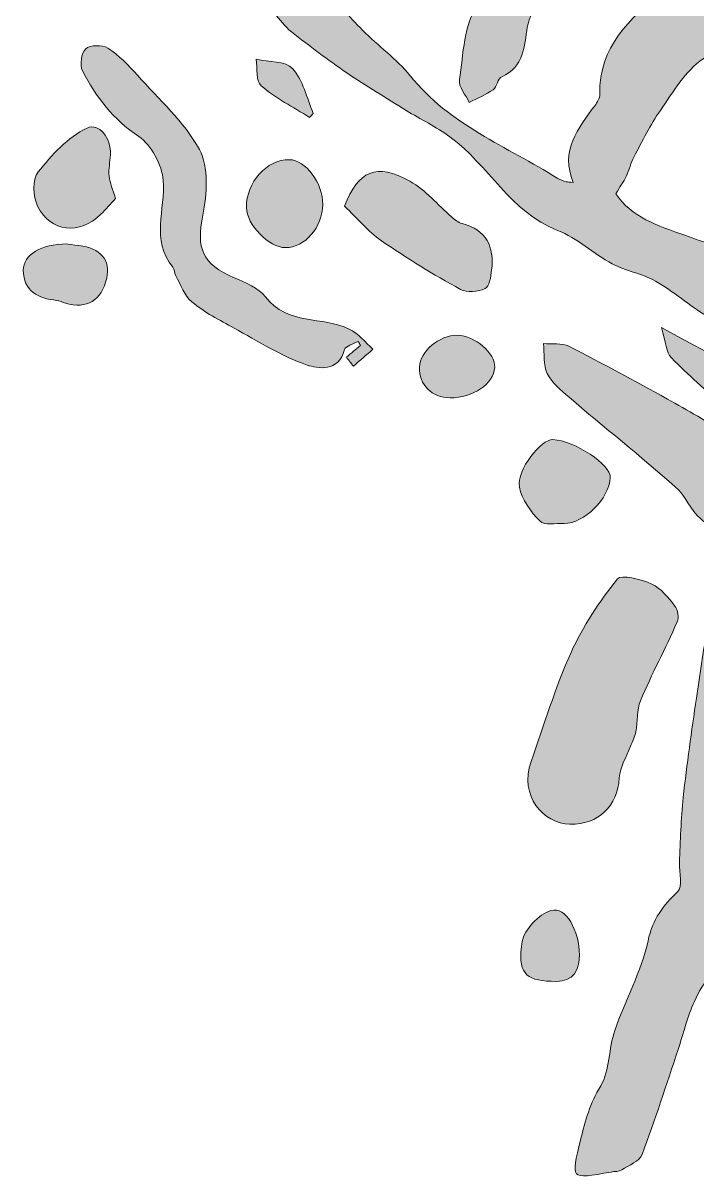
# Model space of a CAD drawing. Header units: centimetres. Extents: x 3.3 to 18.4, y 5.2 to 29.8.
# Drawn here: x 4.54 to 7.51, y 6.34 to 11.43 of the extents above; entities that cross this region are included whole.
import ezdxf

# ---------------------------------------------------------------- set-up
doc = ezdxf.new("R2010")
doc.units = ezdxf.units.CM
doc.header["$MEASUREMENT"] = 0
doc.layers.add('Layer 1', color=7, linetype='Continuous', lineweight=0)

# ---------------------------------------------------------------- blocks, each defined once
blk = doc.blocks.new('Block_0')
at = {"layer": 'Layer 1', "true_color": 0x000000, "transparency": 33554687}
h = blk.add_hatch(color=18, dxfattribs=at)
h.dxf.hatch_style = 2
edge = h.paths.add_edge_path()
edge.add_spline(control_points=[(7.3217, 12.4564), (7.3096, 12.4096), (7.3021, 12.361), (7.2847, 12.3162), (7.217, 12.1418), (7.0867, 11.9958), (7.061, 11.7998), (7.0547, 11.7519), (6.9937, 11.6997), (6.945, 11.6716), (6.8729, 11.6301), (6.7772, 11.4988), (6.7635, 11.4166), (6.7499, 11.3352), (6.7488, 11.2415), (6.6506, 11.1989), (6.633, 11.1913), (6.6298, 11.1546), (6.6123, 11.1419), (6.5804, 11.1189), (6.5427, 11.1038), (6.5074, 11.0854), (6.492, 11.1192), (6.4594, 11.1557), (6.4644, 11.1861), (6.4824, 11.2982), (6.4824, 11.4325), (6.5463, 11.513), (6.6299, 11.6184), (6.6311, 11.7424), (6.6885, 11.8488), (6.6988, 11.8679), (6.7205, 11.8836), (6.7404, 11.894), (6.7703, 11.9096), (6.8301, 11.9175), (6.8309, 11.9316), (6.8399, 12.0754), (7.0312, 12.0826), (7.044, 12.244), (7.0509, 12.3307), (7.1862, 12.4071), (7.2635, 12.4881), (7.2829, 12.4776), (7.3023, 12.467), (7.3217, 12.4564)], knot_values=[0, 0, 0, 0, 1, 1, 1, 2, 2, 2, 3, 3, 3, 4, 4, 4, 5, 5, 5, 6, 6, 6, 7, 7, 7, 8, 8, 8, 9, 9, 9, 10, 10, 10, 11, 11, 11, 12, 12, 12, 13, 13, 13, 14, 14, 14, 15, 15, 15, 15], degree=3, periodic=0)
h = blk.add_hatch(color=18, dxfattribs=at)
h.dxf.hatch_style = 2
edge = h.paths.add_edge_path()
edge.add_spline(control_points=[(4.9856, 12.3847), (5.1344, 12.4037), (5.2001, 12.3666), (5.2521, 12.262), (5.2847, 12.1963), (5.3285, 12.1486), (5.4155, 12.1777), (5.4981, 12.2054), (5.5825, 12.2308), (5.6681, 12.2455), (5.7026, 12.2515), (5.7491, 12.2346), (5.777, 12.2119), (5.7904, 12.201), (5.7787, 12.1503), (5.7683, 12.1213), (5.748, 12.0646), (5.7232, 12.0091), (5.6954, 11.9556), (5.6506, 11.8694), (5.6855, 11.8118), (5.7491, 11.7516), (5.7966, 11.7067), (5.8268, 11.6441), (5.869, 11.593), (5.9228, 11.5279), (5.9785, 11.464), (6.0377, 11.4039), (6.1057, 11.3349), (6.1875, 11.278), (6.2474, 11.2031), (6.4202, 10.9871), (6.6736, 10.8914), (6.8974, 10.7514), (6.9085, 10.7444), (6.9216, 10.7404), (6.9342, 10.7365), (6.9415, 10.7343), (6.9496, 10.7351), (6.9661, 10.7338), (6.9065, 10.8738), (6.9873, 10.9712), (7.0605, 11.0714), (7.0712, 11.086), (7.0836, 11.1049), (7.0831, 11.1214), (7.0763, 11.3305), (7.2188, 11.4557), (7.3549, 11.5726), (7.4639, 11.6662), (7.5369, 11.775), (7.5911, 11.9025), (7.5972, 11.917), (7.5995, 11.9375), (7.6104, 11.9449), (7.6463, 11.9689), (7.7009, 12.0154), (7.7203, 12.0043), (7.7802, 11.9699), (7.7728, 11.907), (7.7466, 11.8458), (7.685, 11.7021), (7.5628, 11.5789), (7.6075, 11.3981), (7.6163, 11.3626), (7.5921, 11.3143), (7.5377, 11.2774), (7.4594, 11.2244), (7.4061, 11.1315), (7.3495, 11.0505), (7.305, 10.9868), (7.2705, 10.9159), (7.2339, 10.847), (7.2192, 10.8194), (7.2122, 10.7877), (7.1988, 10.7592), (7.1877, 10.7358), (7.1723, 10.7145), (7.1535, 10.6834), (7.2198, 10.5823), (7.3385, 10.5413), (7.4574, 10.5007), (7.4998, 10.4863), (7.5417, 10.4688), (7.5852, 10.4598), (7.6717, 10.4419), (7.926, 10.56), (7.9657, 10.6399), (8.0419, 10.7935), (8.1102, 10.9511), (8.1876, 11.1041), (8.2156, 11.1594), (8.26, 11.2063), (8.2972, 11.2569), (8.3143, 11.2802), (8.3357, 11.3012), (8.3485, 11.3266), (8.402, 11.4328), (8.453, 11.5403), (8.5018, 11.6409), (8.7011, 11.6272), (8.7386, 11.5272), (8.6588, 11.3548), (8.5824, 11.1894), (8.5156, 11.0137), (8.4848, 10.8355), (8.4693, 10.7458), (8.429, 10.6464), (8.4504, 10.5575), (8.4846, 10.4148), (8.5544, 10.281), (8.5942, 10.1392), (8.6258, 10.0265), (8.6997, 10.0029), (8.8001, 9.986), (8.9235, 9.9652), (9.0434, 9.9246), (9.1649, 9.8928), (9.2394, 9.8734), (9.2949, 9.7818), (9.2684, 9.7032), (9.2434, 9.6293), (9.1972, 9.5791), (9.1033, 9.5904), (8.5448, 9.6575), (8.0366, 9.864), (7.5553, 10.1447), (7.4766, 10.1906), (7.4079, 10.2535), (7.3288, 10.2984), (7.2695, 10.3319), (7.1977, 10.3429), (7.1375, 10.3751), (7.0546, 10.4195), (6.9829, 10.4887), (6.8967, 10.5223), (6.6871, 10.6039), (6.5921, 10.8107), (6.4228, 10.9339), (6.3622, 10.978), (6.2937, 11.0112), (6.2297, 11.0508), (6.142, 11.1049), (6.0535, 11.1577), (5.9685, 11.2157), (5.8847, 11.273), (5.8037, 11.3345), (5.7239, 11.3972), (5.6953, 11.4196), (5.6734, 11.4506), (5.6492, 11.4783), (5.5683, 11.5713), (5.4893, 11.6661), (5.4065, 11.7574), (5.3051, 11.8692), (5.189, 11.9699), (5.1014, 12.0914), (5.0439, 12.1712), (5.0254, 12.2792), (4.9856, 12.3847)], knot_values=[0, 0, 0, 0, 1, 1, 1, 2, 2, 2, 3, 3, 3, 4, 4, 4, 5, 5, 5, 6, 6, 6, 7, 7, 7, 8, 8, 8, 9, 9, 9, 10, 10, 10, 11, 11, 11, 12, 12, 12, 13, 13, 13, 14, 14, 14, 15, 15, 15, 16, 16, 16, 17, 17, 17, 18, 18, 18, 19, 19, 19, 20, 20, 20, 21, 21, 21, 22, 22, 22, 23, 23, 23, 24, 24, 24, 25, 25, 25, 26, 26, 26, 27, 27, 27, 28, 28, 28, 29, 29, 29, 30, 30, 30, 31, 31, 31, 32, 32, 32, 33, 33, 33, 34, 34, 34, 35, 35, 35, 36, 36, 36, 37, 37, 37, 38, 38, 38, 39, 39, 39, 40, 40, 40, 41, 41, 41, 42, 42, 42, 43, 43, 43, 44, 44, 44, 45, 45, 45, 46, 46, 46, 47, 47, 47, 48, 48, 48, 49, 49, 49, 50, 50, 50, 51, 51, 51, 52, 52, 52, 53, 53, 53, 53], degree=3, periodic=0)
h = blk.add_hatch(color=18, dxfattribs=at)
h.dxf.hatch_style = 2
edge = h.paths.add_edge_path()
edge.add_spline(control_points=[(5.9667, 9.9636), (5.9873, 9.9809), (6.0079, 9.9983), (6.0285, 10.0157), (6.0254, 10.0216), (6.0222, 10.0275), (6.0191, 10.0335), (5.998, 10.0217), (5.962, 10.0136), (5.9581, 9.9976), (5.9336, 9.8967), (5.8391, 9.9137), (5.7933, 9.9293), (5.6806, 9.9679), (5.577, 10.034), (5.4713, 10.0918), (5.4074, 10.1268), (5.3417, 10.1613), (5.286, 10.2071), (5.2529, 10.2344), (5.237, 10.2829), (5.2147, 10.3226), (5.2083, 10.3339), (5.2099, 10.3506), (5.2021, 10.36), (5.1034, 10.4795), (5.169, 10.614), (5.1594, 10.7421), (5.1543, 10.8104), (5.1076, 10.8981), (5.0518, 10.9354), (4.9388, 11.011), (4.8628, 11.1096), (4.8039, 11.2249), (4.7911, 11.2499), (4.7986, 11.3039), (4.8178, 11.3215), (4.8367, 11.3389), (4.891, 11.3403), (4.9147, 11.3251), (4.9639, 11.2936), (5.0063, 11.2494), (5.0459, 11.2052), (5.1409, 11.0991), (5.2521, 11.0006), (5.3186, 10.8782), (5.3607, 10.8008), (5.353, 10.6823), (5.334, 10.589), (5.3047, 10.4451), (5.3292, 10.3734), (5.4726, 10.3135), (5.5221, 10.2928), (5.5795, 10.2693), (5.61, 10.2294), (5.7068, 10.1028), (5.861, 10.1448), (5.9793, 10.0879), (6.0191, 10.0688), (6.049, 10.029), (6.0833, 9.9986), (6.0546, 9.9739), (6.0258, 9.9491), (5.997, 9.9244), (5.9869, 9.9374), (5.9768, 9.9505), (5.9667, 9.9636)], knot_values=[0, 0, 0, 0, 1, 1, 1, 2, 2, 2, 3, 3, 3, 4, 4, 4, 5, 5, 5, 6, 6, 6, 7, 7, 7, 8, 8, 8, 9, 9, 9, 10, 10, 10, 11, 11, 11, 12, 12, 12, 13, 13, 13, 14, 14, 14, 15, 15, 15, 16, 16, 16, 17, 17, 17, 18, 18, 18, 19, 19, 19, 20, 20, 20, 21, 21, 21, 22, 22, 22, 22], degree=3, periodic=0)
h = blk.add_hatch(color=18, dxfattribs=at)
h.dxf.hatch_style = 2
edge = h.paths.add_edge_path()
edge.add_spline(control_points=[(5.804, 11.0197), (5.7318, 11.0652), (5.6545, 11.1046), (5.5902, 11.1594), (5.567, 11.1793), (5.5752, 11.2359), (5.569, 11.2758), (5.6241, 11.2635), (5.6987, 11.2689), (5.7296, 11.2347), (5.7759, 11.1835), (5.7915, 11.1045), (5.8202, 11.0374), (5.8148, 11.0315), (5.8094, 11.0256), (5.804, 11.0197)], knot_values=[0, 0, 0, 0, 1, 1, 1, 2, 2, 2, 3, 3, 3, 4, 4, 4, 5, 5, 5, 5], degree=3, periodic=0)
h = blk.add_hatch(color=18, dxfattribs=at)
h.dxf.hatch_style = 2
edge = h.paths.add_edge_path()
edge.add_spline(control_points=[(4.9493, 10.6627), (4.9279, 10.6396), (4.9074, 10.6153), (4.8848, 10.5933), (4.7896, 10.5009), (4.6654, 10.5124), (4.6059, 10.6293), (4.5851, 10.6701), (4.5832, 10.747), (4.6085, 10.7794), (4.6676, 10.855), (4.7395, 10.9323), (4.8237, 10.9724), (4.877, 10.9977), (4.9303, 10.9301), (4.9266, 10.8556), (4.9251, 10.8239), (4.9178, 10.7919), (4.9211, 10.7608), (4.9244, 10.7305), (4.9378, 10.7012), (4.9493, 10.6627)], knot_values=[0, 0, 0, 0, 1, 1, 1, 2, 2, 2, 3, 3, 3, 4, 4, 4, 5, 5, 5, 6, 6, 6, 7, 7, 7, 7], degree=3, periodic=0)
h = blk.add_hatch(color=18, dxfattribs=at)
h.dxf.hatch_style = 2
edge = h.paths.add_edge_path()
edge.add_spline(control_points=[(5.8623, 10.636), (5.8619, 10.5366), (5.7831, 10.4456), (5.6978, 10.4461), (5.6257, 10.4465), (5.5265, 10.5482), (5.5261, 10.6221), (5.5255, 10.7341), (5.615, 10.8345), (5.7147, 10.8335), (5.7868, 10.8328), (5.8627, 10.7314), (5.8623, 10.636)], knot_values=[0, 0, 0, 0, 1, 1, 1, 2, 2, 2, 3, 3, 3, 4, 4, 4, 4], degree=3, periodic=0)
h = blk.add_hatch(color=18, dxfattribs=at)
h.dxf.hatch_style = 2
edge = h.paths.add_edge_path()
edge.add_spline(control_points=[(5.9583, 10.629), (6.0188, 10.7857), (6.0976, 10.8209), (6.2465, 10.7383), (6.3152, 10.7002), (6.3684, 10.6343), (6.4293, 10.5818), (6.4431, 10.57), (6.4588, 10.5571), (6.4758, 10.5526), (6.5836, 10.5245), (6.6188, 10.4503), (6.6063, 10.3476), (6.6028, 10.3183), (6.596, 10.2741), (6.5774, 10.2656), (6.5464, 10.2514), (6.4971, 10.2465), (6.469, 10.2621), (6.3498, 10.3281), (6.2328, 10.3992), (6.1208, 10.4766), (6.0623, 10.5169), (6.0156, 10.5743), (5.9583, 10.629)], knot_values=[0, 0, 0, 0, 1, 1, 1, 2, 2, 2, 3, 3, 3, 4, 4, 4, 5, 5, 5, 6, 6, 6, 7, 7, 7, 8, 8, 8, 8], degree=3, periodic=0)
h = blk.add_hatch(color=18, dxfattribs=at)
h.dxf.hatch_style = 2
edge = h.paths.add_edge_path()
edge.add_spline(control_points=[(4.7338, 10.4623), (4.7399, 10.4615), (4.7634, 10.4583), (4.7871, 10.4555), (4.8836, 10.4438), (4.9286, 10.3914), (4.9105, 10.3116), (4.8884, 10.2139), (4.8223, 10.1741), (4.7285, 10.2019), (4.7158, 10.2056), (4.7036, 10.2127), (4.6907, 10.2139), (4.6082, 10.2218), (4.5438, 10.256), (4.5429, 10.3466), (4.5422, 10.4143), (4.6236, 10.4628), (4.7338, 10.4623)], knot_values=[0, 0, 0, 0, 1, 1, 1, 2, 2, 2, 3, 3, 3, 4, 4, 4, 5, 5, 5, 6, 6, 6, 6], degree=3, periodic=0)
h = blk.add_hatch(color=18, dxfattribs=at)
h.dxf.hatch_style = 2
edge = h.paths.add_edge_path()
edge.add_spline(control_points=[(8.2635, 9.254), (8.1922, 9.1263), (8.1203, 9.0037), (8.0548, 8.8777), (8.0078, 8.7873), (7.9584, 8.6955), (7.9295, 8.5986), (7.8588, 8.3619), (7.7954, 8.1228), (7.7368, 7.8827), (7.6959, 7.7153), (7.6769, 7.5422), (7.6304, 7.3765), (7.6056, 7.288), (7.5384, 7.2123), (7.4993, 7.1267), (7.4684, 7.0592), (7.4514, 6.9853), (7.4277, 6.9145), (7.3758, 6.7602), (7.3268, 6.6048), (7.2688, 6.4528), (7.2574, 6.423), (7.2115, 6.4051), (7.1795, 6.3849), (7.167, 6.377), (7.1488, 6.378), (7.1331, 6.3753), (6.9478, 6.3428), (6.9566, 6.3407), (6.9983, 6.5171), (7.0185, 6.6023), (7.0405, 6.6775), (7.0866, 6.7544), (7.128, 6.8232), (7.1215, 6.919), (7.1487, 6.9987), (7.1941, 7.1316), (7.2661, 7.2576), (7.2953, 7.3934), (7.316, 7.4894), (7.3609, 7.5479), (7.4265, 7.6101), (7.4489, 7.6313), (7.4314, 7.6938), (7.4335, 7.7374), (7.4383, 7.8332), (7.44, 7.9294), (7.4504, 8.0247), (7.4664, 8.171), (7.4874, 8.3169), (7.5086, 8.4626), (7.5319, 8.6232), (7.5576, 8.7834), (7.5826, 8.9437), (7.5851, 8.9592), (7.5876, 8.9753), (7.5936, 8.9897), (7.6587, 9.1447), (7.6564, 9.1416), (7.5273, 9.2512), (7.4823, 9.2895), (7.4599, 9.3541), (7.4153, 9.3932), (7.262, 9.5276), (7.1027, 9.6553), (6.9473, 9.7874), (6.9113, 9.818), (6.8712, 9.8508), (6.8514, 9.8916), (6.8331, 9.9294), (6.8394, 9.9792), (6.8348, 10.0238), (6.8722, 10.0203), (6.915, 10.0273), (6.9462, 10.0116), (7.0927, 9.9378), (7.2366, 9.8586), (7.3804, 9.7795), (7.4703, 9.73), (7.5584, 9.6773), (7.6473, 9.626), (7.6577, 9.6338), (7.668, 9.6416), (7.6784, 9.6494), (7.6619, 9.6813), (7.6518, 9.7196), (7.6277, 9.7439), (7.5535, 9.8185), (7.4707, 9.8849), (7.3982, 9.961), (7.3753, 9.9851), (7.3743, 10.03), (7.3545, 10.094), (7.5522, 9.9888), (7.7153, 9.8947), (7.8848, 9.8141), (8.0425, 9.7392), (8.2104, 9.6857), (8.3676, 9.6099), (8.519, 9.5369), (8.6608, 9.4446), (8.8096, 9.3659), (8.9831, 9.2743), (9.1583, 9.1857), (9.3354, 9.1013), (9.3903, 9.0752), (9.4537, 9.0667), (9.5134, 9.051), (9.5673, 9.0368), (9.6251, 9.0312), (9.6745, 9.0079), (9.7107, 8.9909), (9.7511, 8.9565), (9.7636, 8.9208), (9.7971, 8.8249), (9.702, 8.7754), (9.6056, 8.7603), (9.4356, 8.7338), (9.32, 8.8393), (9.2051, 8.9073), (9.0613, 8.9923), (8.9232, 9.0484), (8.7599, 9.0617), (8.6996, 9.0666), (8.6406, 9.095), (8.5823, 9.1161), (8.4904, 9.1493), (8.3991, 9.1841), (8.3087, 9.2212), (8.286, 9.2305), (8.2678, 9.2507), (8.2635, 9.254)], knot_values=[0, 0, 0, 0, 1, 1, 1, 2, 2, 2, 3, 3, 3, 4, 4, 4, 5, 5, 5, 6, 6, 6, 7, 7, 7, 8, 8, 8, 9, 9, 9, 10, 10, 10, 11, 11, 11, 12, 12, 12, 13, 13, 13, 14, 14, 14, 15, 15, 15, 16, 16, 16, 17, 17, 17, 18, 18, 18, 19, 19, 19, 20, 20, 20, 21, 21, 21, 22, 22, 22, 23, 23, 23, 24, 24, 24, 25, 25, 25, 26, 26, 26, 27, 27, 27, 28, 28, 28, 29, 29, 29, 30, 30, 30, 31, 31, 31, 32, 32, 32, 33, 33, 33, 34, 34, 34, 35, 35, 35, 36, 36, 36, 37, 37, 37, 38, 38, 38, 39, 39, 39, 40, 40, 40, 41, 41, 41, 42, 42, 42, 43, 43, 43, 44, 44, 44, 44], degree=3, periodic=0)
h = blk.add_hatch(color=18, dxfattribs=at)
h.dxf.hatch_style = 2
edge = h.paths.add_edge_path()
edge.add_spline(control_points=[(6.4231, 9.7849), (6.342, 9.7858), (6.2862, 9.8417), (6.2883, 9.9197), (6.2902, 9.9891), (6.3763, 10.0617), (6.4551, 10.0604), (6.533, 10.059), (6.6232, 9.9811), (6.6198, 9.918), (6.616, 9.8465), (6.523, 9.7837), (6.4231, 9.7849)], knot_values=[0, 0, 0, 0, 1, 1, 1, 2, 2, 2, 3, 3, 3, 4, 4, 4, 4], degree=3, periodic=0)
h = blk.add_hatch(color=18, dxfattribs=at)
h.dxf.hatch_style = 2
edge = h.paths.add_edge_path()
edge.add_spline(control_points=[(6.9254, 9.2309), (6.8891, 9.2334), (6.8384, 9.2218), (6.8195, 9.2412), (6.779, 9.2827), (6.7378, 9.3372), (6.7284, 9.3919), (6.7154, 9.4672), (6.8253, 9.6041), (6.876, 9.6012), (6.9721, 9.5959), (7.1329, 9.4895), (7.1291, 9.4338), (7.1226, 9.3387), (7.0143, 9.2325), (6.9254, 9.2309)], knot_values=[0, 0, 0, 0, 1, 1, 1, 2, 2, 2, 3, 3, 3, 4, 4, 4, 5, 5, 5, 5], degree=3, periodic=0)
h = blk.add_hatch(color=18, dxfattribs=at)
h.dxf.hatch_style = 2
edge = h.paths.add_edge_path()
edge.add_spline(control_points=[(6.9513, 7.9077), (6.8341, 7.9091), (6.7266, 8.0316), (6.7799, 8.1828), (6.8367, 8.3436), (6.8862, 8.5079), (6.956, 8.6629), (7.0082, 8.7789), (7.0813, 8.8876), (7.1603, 8.9875), (7.1767, 9.0082), (7.2648, 8.9857), (7.3116, 8.9647), (7.3521, 8.9464), (7.3845, 8.9049), (7.4134, 8.868), (7.4263, 8.8514), (7.4319, 8.8167), (7.4236, 8.7978), (7.3719, 8.6812), (7.3119, 8.5682), (7.2621, 8.4509), (7.2447, 8.4098), (7.2501, 8.3594), (7.2418, 8.3139), (7.2379, 8.2921), (7.2262, 8.2716), (7.2183, 8.2505), (7.2008, 8.2042), (7.1714, 8.1586), (7.1683, 8.1113), (7.1601, 7.9866), (7.0772, 7.9034), (6.9513, 7.9077)], knot_values=[0, 0, 0, 0, 1, 1, 1, 2, 2, 2, 3, 3, 3, 4, 4, 4, 5, 5, 5, 6, 6, 6, 7, 7, 7, 8, 8, 8, 9, 9, 9, 10, 10, 10, 11, 11, 11, 11], degree=3, periodic=0)
h = blk.add_hatch(color=18, dxfattribs=at)
h.dxf.hatch_style = 2
edge = h.paths.add_edge_path()
edge.add_spline(control_points=[(6.869, 7.2153), (6.7536, 7.2184), (6.7187, 7.2555), (6.7412, 7.3909), (6.75, 7.4436), (6.8146, 7.5103), (6.8673, 7.5266), (6.9335, 7.547), (6.9926, 7.4385), (6.993, 7.3302), (6.9933, 7.2312), (6.9364, 7.2093), (6.869, 7.2153)], knot_values=[0, 0, 0, 0, 1, 1, 1, 2, 2, 2, 3, 3, 3, 4, 4, 4, 4], degree=3, periodic=0)
at = {"layer": 'Layer 1'}
for points, knots in [([(7.3217, 12.4564), (7.3096, 12.4096), (7.3021, 12.361), (7.2847, 12.3162), (7.217, 12.1418), (7.0867, 11.9958), (7.061, 11.7998), (7.0547, 11.7519), (6.9937, 11.6997), (6.945, 11.6716), (6.8729, 11.6301), (6.7772, 11.4988), (6.7635, 11.4166), (6.7499, 11.3352), (6.7488, 11.2415), (6.6506, 11.1989), (6.633, 11.1913), (6.6298, 11.1546), (6.6123, 11.1419), (6.5804, 11.1189), (6.5427, 11.1038), (6.5074, 11.0854), (6.492, 11.1192), (6.4594, 11.1557), (6.4644, 11.1861), (6.4824, 11.2982), (6.4824, 11.4325), (6.5463, 11.513), (6.6299, 11.6184), (6.6311, 11.7424), (6.6885, 11.8488), (6.6988, 11.8679), (6.7205, 11.8836), (6.7404, 11.894), (6.7703, 11.9096), (6.8301, 11.9175), (6.8309, 11.9316), (6.8399, 12.0754), (7.0312, 12.0826), (7.044, 12.244), (7.0509, 12.3307), (7.1862, 12.4071), (7.2635, 12.4881), (7.2829, 12.4776), (7.3023, 12.467), (7.3217, 12.4564)], [0, 0, 0, 0, 1, 1, 1, 2, 2, 2, 3, 3, 3, 4, 4, 4, 5, 5, 5, 6, 6, 6, 7, 7, 7, 8, 8, 8, 9, 9, 9, 10, 10, 10, 11, 11, 11, 12, 12, 12, 13, 13, 13, 14, 14, 14, 15, 15, 15, 15]), ([(4.9856, 12.3847), (5.1344, 12.4037), (5.2001, 12.3666), (5.2521, 12.262), (5.2847, 12.1963), (5.3285, 12.1486), (5.4155, 12.1777), (5.4981, 12.2054), (5.5825, 12.2308), (5.6681, 12.2455), (5.7026, 12.2515), (5.7491, 12.2346), (5.777, 12.2119), (5.7904, 12.201), (5.7787, 12.1503), (5.7683, 12.1213), (5.748, 12.0646), (5.7232, 12.0091), (5.6954, 11.9556), (5.6506, 11.8694), (5.6855, 11.8118), (5.7491, 11.7516), (5.7966, 11.7067), (5.8268, 11.6441), (5.869, 11.593), (5.9228, 11.5279), (5.9785, 11.464), (6.0377, 11.4039), (6.1057, 11.3349), (6.1875, 11.278), (6.2474, 11.2031), (6.4202, 10.9871), (6.6736, 10.8914), (6.8974, 10.7514), (6.9085, 10.7444), (6.9216, 10.7404), (6.9342, 10.7365), (6.9415, 10.7343), (6.9496, 10.7351), (6.9661, 10.7338), (6.9065, 10.8738), (6.9873, 10.9712), (7.0605, 11.0714), (7.0712, 11.086), (7.0836, 11.1049), (7.0831, 11.1214), (7.0763, 11.3305), (7.2188, 11.4557), (7.3549, 11.5726), (7.4639, 11.6662), (7.5369, 11.775), (7.5911, 11.9025), (7.5972, 11.917), (7.5995, 11.9375), (7.6104, 11.9449), (7.6463, 11.9689), (7.7009, 12.0154), (7.7203, 12.0043), (7.7802, 11.9699), (7.7728, 11.907), (7.7466, 11.8458), (7.685, 11.7021), (7.5628, 11.5789), (7.6075, 11.3981), (7.6163, 11.3626), (7.5921, 11.3143), (7.5377, 11.2774), (7.4594, 11.2244), (7.4061, 11.1315), (7.3495, 11.0505), (7.305, 10.9868), (7.2705, 10.9159), (7.2339, 10.847), (7.2192, 10.8194), (7.2122, 10.7877), (7.1988, 10.7592), (7.1877, 10.7358), (7.1723, 10.7145), (7.1535, 10.6834), (7.2198, 10.5823), (7.3385, 10.5413), (7.4574, 10.5007), (7.4998, 10.4863), (7.5417, 10.4688), (7.5852, 10.4598), (7.6717, 10.4419), (7.926, 10.56), (7.9657, 10.6399), (8.0419, 10.7935), (8.1102, 10.9511), (8.1876, 11.1041), (8.2156, 11.1594), (8.26, 11.2063), (8.2972, 11.2569), (8.3143, 11.2802), (8.3357, 11.3012), (8.3485, 11.3266), (8.402, 11.4328), (8.453, 11.5403), (8.5018, 11.6409), (8.7011, 11.6272), (8.7386, 11.5272), (8.6588, 11.3548), (8.5824, 11.1894), (8.5156, 11.0137), (8.4848, 10.8355), (8.4693, 10.7458), (8.429, 10.6464), (8.4504, 10.5575), (8.4846, 10.4148), (8.5544, 10.281), (8.5942, 10.1392), (8.6258, 10.0265), (8.6997, 10.0029), (8.8001, 9.986), (8.9235, 9.9652), (9.0434, 9.9246), (9.1649, 9.8928), (9.2394, 9.8734), (9.2949, 9.7818), (9.2684, 9.7032), (9.2434, 9.6293), (9.1972, 9.5791), (9.1033, 9.5904), (8.5448, 9.6575), (8.0366, 9.864), (7.5553, 10.1447), (7.4766, 10.1906), (7.4079, 10.2535), (7.3288, 10.2984), (7.2695, 10.3319), (7.1977, 10.3429), (7.1375, 10.3751), (7.0546, 10.4195), (6.9829, 10.4887), (6.8967, 10.5223), (6.6871, 10.6039), (6.5921, 10.8107), (6.4228, 10.9339), (6.3622, 10.978), (6.2937, 11.0112), (6.2297, 11.0508), (6.142, 11.1049), (6.0535, 11.1577), (5.9685, 11.2157), (5.8847, 11.273), (5.8037, 11.3345), (5.7239, 11.3972), (5.6953, 11.4196), (5.6734, 11.4506), (5.6492, 11.4783), (5.5683, 11.5713), (5.4893, 11.6661), (5.4065, 11.7574), (5.3051, 11.8692), (5.189, 11.9699), (5.1014, 12.0914), (5.0439, 12.1712), (5.0254, 12.2792), (4.9856, 12.3847)], [0, 0, 0, 0, 1, 1, 1, 2, 2, 2, 3, 3, 3, 4, 4, 4, 5, 5, 5, 6, 6, 6, 7, 7, 7, 8, 8, 8, 9, 9, 9, 10, 10, 10, 11, 11, 11, 12, 12, 12, 13, 13, 13, 14, 14, 14, 15, 15, 15, 16, 16, 16, 17, 17, 17, 18, 18, 18, 19, 19, 19, 20, 20, 20, 21, 21, 21, 22, 22, 22, 23, 23, 23, 24, 24, 24, 25, 25, 25, 26, 26, 26, 27, 27, 27, 28, 28, 28, 29, 29, 29, 30, 30, 30, 31, 31, 31, 32, 32, 32, 33, 33, 33, 34, 34, 34, 35, 35, 35, 36, 36, 36, 37, 37, 37, 38, 38, 38, 39, 39, 39, 40, 40, 40, 41, 41, 41, 42, 42, 42, 43, 43, 43, 44, 44, 44, 45, 45, 45, 46, 46, 46, 47, 47, 47, 48, 48, 48, 49, 49, 49, 50, 50, 50, 51, 51, 51, 52, 52, 52, 53, 53, 53, 53]), ([(5.9667, 9.9636), (5.9873, 9.9809), (6.0079, 9.9983), (6.0285, 10.0157), (6.0254, 10.0216), (6.0222, 10.0275), (6.0191, 10.0335), (5.998, 10.0217), (5.962, 10.0136), (5.9581, 9.9976), (5.9336, 9.8967), (5.8391, 9.9137), (5.7933, 9.9293), (5.6806, 9.9679), (5.577, 10.034), (5.4713, 10.0918), (5.4074, 10.1268), (5.3417, 10.1613), (5.286, 10.2071), (5.2529, 10.2344), (5.237, 10.2829), (5.2147, 10.3226), (5.2083, 10.3339), (5.2099, 10.3506), (5.2021, 10.36), (5.1034, 10.4795), (5.169, 10.614), (5.1594, 10.7421), (5.1543, 10.8104), (5.1076, 10.8981), (5.0518, 10.9354), (4.9388, 11.011), (4.8628, 11.1096), (4.8039, 11.2249), (4.7911, 11.2499), (4.7986, 11.3039), (4.8178, 11.3215), (4.8367, 11.3389), (4.891, 11.3403), (4.9147, 11.3251), (4.9639, 11.2936), (5.0063, 11.2494), (5.0459, 11.2052), (5.1409, 11.0991), (5.2521, 11.0006), (5.3186, 10.8782), (5.3607, 10.8008), (5.353, 10.6823), (5.334, 10.589), (5.3047, 10.4451), (5.3292, 10.3734), (5.4726, 10.3135), (5.5221, 10.2928), (5.5795, 10.2693), (5.61, 10.2294), (5.7068, 10.1028), (5.861, 10.1448), (5.9793, 10.0879), (6.0191, 10.0688), (6.049, 10.029), (6.0833, 9.9986), (6.0546, 9.9739), (6.0258, 9.9491), (5.997, 9.9244), (5.9869, 9.9374), (5.9768, 9.9505), (5.9667, 9.9636)], [0, 0, 0, 0, 1, 1, 1, 2, 2, 2, 3, 3, 3, 4, 4, 4, 5, 5, 5, 6, 6, 6, 7, 7, 7, 8, 8, 8, 9, 9, 9, 10, 10, 10, 11, 11, 11, 12, 12, 12, 13, 13, 13, 14, 14, 14, 15, 15, 15, 16, 16, 16, 17, 17, 17, 18, 18, 18, 19, 19, 19, 20, 20, 20, 21, 21, 21, 22, 22, 22, 22]), ([(5.804, 11.0197), (5.7318, 11.0652), (5.6545, 11.1046), (5.5902, 11.1594), (5.567, 11.1793), (5.5752, 11.2359), (5.569, 11.2758), (5.6241, 11.2635), (5.6987, 11.2689), (5.7296, 11.2347), (5.7759, 11.1835), (5.7915, 11.1045), (5.8202, 11.0374), (5.8148, 11.0315), (5.8094, 11.0256), (5.804, 11.0197)], [0, 0, 0, 0, 1, 1, 1, 2, 2, 2, 3, 3, 3, 4, 4, 4, 5, 5, 5, 5]), ([(4.9493, 10.6627), (4.9279, 10.6396), (4.9074, 10.6153), (4.8848, 10.5933), (4.7896, 10.5009), (4.6654, 10.5124), (4.6059, 10.6293), (4.5851, 10.6701), (4.5832, 10.747), (4.6085, 10.7794), (4.6676, 10.855), (4.7395, 10.9323), (4.8237, 10.9724), (4.877, 10.9977), (4.9303, 10.9301), (4.9266, 10.8556), (4.9251, 10.8239), (4.9178, 10.7919), (4.9211, 10.7608), (4.9244, 10.7305), (4.9378, 10.7012), (4.9493, 10.6627)], [0, 0, 0, 0, 1, 1, 1, 2, 2, 2, 3, 3, 3, 4, 4, 4, 5, 5, 5, 6, 6, 6, 7, 7, 7, 7]), ([(5.8623, 10.636), (5.8619, 10.5366), (5.7831, 10.4456), (5.6978, 10.4461), (5.6257, 10.4465), (5.5265, 10.5482), (5.5261, 10.6221), (5.5255, 10.7341), (5.615, 10.8345), (5.7147, 10.8335), (5.7868, 10.8328), (5.8627, 10.7314), (5.8623, 10.636)], [0, 0, 0, 0, 1, 1, 1, 2, 2, 2, 3, 3, 3, 4, 4, 4, 4]), ([(5.9583, 10.629), (6.0188, 10.7857), (6.0976, 10.8209), (6.2465, 10.7383), (6.3152, 10.7002), (6.3684, 10.6343), (6.4293, 10.5818), (6.4431, 10.57), (6.4588, 10.5571), (6.4758, 10.5526), (6.5836, 10.5245), (6.6188, 10.4503), (6.6063, 10.3476), (6.6028, 10.3183), (6.596, 10.2741), (6.5774, 10.2656), (6.5464, 10.2514), (6.4971, 10.2465), (6.469, 10.2621), (6.3498, 10.3281), (6.2328, 10.3992), (6.1208, 10.4766), (6.0623, 10.5169), (6.0156, 10.5743), (5.9583, 10.629)], [0, 0, 0, 0, 1, 1, 1, 2, 2, 2, 3, 3, 3, 4, 4, 4, 5, 5, 5, 6, 6, 6, 7, 7, 7, 8, 8, 8, 8]), ([(4.7338, 10.4623), (4.7399, 10.4615), (4.7634, 10.4583), (4.7871, 10.4555), (4.8836, 10.4438), (4.9286, 10.3914), (4.9105, 10.3116), (4.8884, 10.2139), (4.8223, 10.1741), (4.7285, 10.2019), (4.7158, 10.2056), (4.7036, 10.2127), (4.6907, 10.2139), (4.6082, 10.2218), (4.5438, 10.256), (4.5429, 10.3466), (4.5422, 10.4143), (4.6236, 10.4628), (4.7338, 10.4623)], [0, 0, 0, 0, 1, 1, 1, 2, 2, 2, 3, 3, 3, 4, 4, 4, 5, 5, 5, 6, 6, 6, 6]), ([(8.2635, 9.254), (8.1922, 9.1263), (8.1203, 9.0037), (8.0548, 8.8777), (8.0078, 8.7873), (7.9584, 8.6955), (7.9295, 8.5986), (7.8588, 8.3619), (7.7954, 8.1228), (7.7368, 7.8827), (7.6959, 7.7153), (7.6769, 7.5422), (7.6304, 7.3765), (7.6056, 7.288), (7.5384, 7.2123), (7.4993, 7.1267), (7.4684, 7.0592), (7.4514, 6.9853), (7.4277, 6.9145), (7.3758, 6.7602), (7.3268, 6.6048), (7.2688, 6.4528), (7.2574, 6.423), (7.2115, 6.4051), (7.1795, 6.3849), (7.167, 6.377), (7.1488, 6.378), (7.1331, 6.3753), (6.9478, 6.3428), (6.9566, 6.3407), (6.9983, 6.5171), (7.0185, 6.6023), (7.0405, 6.6775), (7.0866, 6.7544), (7.128, 6.8232), (7.1215, 6.919), (7.1487, 6.9987), (7.1941, 7.1316), (7.2661, 7.2576), (7.2953, 7.3934), (7.316, 7.4894), (7.3609, 7.5479), (7.4265, 7.6101), (7.4489, 7.6313), (7.4314, 7.6938), (7.4335, 7.7374), (7.4383, 7.8332), (7.44, 7.9294), (7.4504, 8.0247), (7.4664, 8.171), (7.4874, 8.3169), (7.5086, 8.4626), (7.5319, 8.6232), (7.5576, 8.7834), (7.5826, 8.9437), (7.5851, 8.9592), (7.5876, 8.9753), (7.5936, 8.9897), (7.6587, 9.1447), (7.6564, 9.1416), (7.5273, 9.2512), (7.4823, 9.2895), (7.4599, 9.3541), (7.4153, 9.3932), (7.262, 9.5276), (7.1027, 9.6553), (6.9473, 9.7874), (6.9113, 9.818), (6.8712, 9.8508), (6.8514, 9.8916), (6.8331, 9.9294), (6.8394, 9.9792), (6.8348, 10.0238), (6.8722, 10.0203), (6.915, 10.0273), (6.9462, 10.0116), (7.0927, 9.9378), (7.2366, 9.8586), (7.3804, 9.7795), (7.4703, 9.73), (7.5584, 9.6773), (7.6473, 9.626), (7.6577, 9.6338), (7.668, 9.6416), (7.6784, 9.6494), (7.6619, 9.6813), (7.6518, 9.7196), (7.6277, 9.7439), (7.5535, 9.8185), (7.4707, 9.8849), (7.3982, 9.961), (7.3753, 9.9851), (7.3743, 10.03), (7.3545, 10.094), (7.5522, 9.9888), (7.7153, 9.8947), (7.8848, 9.8141), (8.0425, 9.7392), (8.2104, 9.6857), (8.3676, 9.6099), (8.519, 9.5369), (8.6608, 9.4446), (8.8096, 9.3659), (8.9831, 9.2743), (9.1583, 9.1857), (9.3354, 9.1013), (9.3903, 9.0752), (9.4537, 9.0667), (9.5134, 9.051), (9.5673, 9.0368), (9.6251, 9.0312), (9.6745, 9.0079), (9.7107, 8.9909), (9.7511, 8.9565), (9.7636, 8.9208), (9.7971, 8.8249), (9.702, 8.7754), (9.6056, 8.7603), (9.4356, 8.7338), (9.32, 8.8393), (9.2051, 8.9073), (9.0613, 8.9923), (8.9232, 9.0484), (8.7599, 9.0617), (8.6996, 9.0666), (8.6406, 9.095), (8.5823, 9.1161), (8.4904, 9.1493), (8.3991, 9.1841), (8.3087, 9.2212), (8.286, 9.2305), (8.2678, 9.2507), (8.2635, 9.254)], [0, 0, 0, 0, 1, 1, 1, 2, 2, 2, 3, 3, 3, 4, 4, 4, 5, 5, 5, 6, 6, 6, 7, 7, 7, 8, 8, 8, 9, 9, 9, 10, 10, 10, 11, 11, 11, 12, 12, 12, 13, 13, 13, 14, 14, 14, 15, 15, 15, 16, 16, 16, 17, 17, 17, 18, 18, 18, 19, 19, 19, 20, 20, 20, 21, 21, 21, 22, 22, 22, 23, 23, 23, 24, 24, 24, 25, 25, 25, 26, 26, 26, 27, 27, 27, 28, 28, 28, 29, 29, 29, 30, 30, 30, 31, 31, 31, 32, 32, 32, 33, 33, 33, 34, 34, 34, 35, 35, 35, 36, 36, 36, 37, 37, 37, 38, 38, 38, 39, 39, 39, 40, 40, 40, 41, 41, 41, 42, 42, 42, 43, 43, 43, 44, 44, 44, 44]), ([(6.4231, 9.7849), (6.342, 9.7858), (6.2862, 9.8417), (6.2883, 9.9197), (6.2902, 9.9891), (6.3763, 10.0617), (6.4551, 10.0604), (6.533, 10.059), (6.6232, 9.9811), (6.6198, 9.918), (6.616, 9.8465), (6.523, 9.7837), (6.4231, 9.7849)], [0, 0, 0, 0, 1, 1, 1, 2, 2, 2, 3, 3, 3, 4, 4, 4, 4]), ([(6.9254, 9.2309), (6.8891, 9.2334), (6.8384, 9.2218), (6.8195, 9.2412), (6.779, 9.2827), (6.7378, 9.3372), (6.7284, 9.3919), (6.7154, 9.4672), (6.8253, 9.6041), (6.876, 9.6012), (6.9721, 9.5959), (7.1329, 9.4895), (7.1291, 9.4338), (7.1226, 9.3387), (7.0143, 9.2325), (6.9254, 9.2309)], [0, 0, 0, 0, 1, 1, 1, 2, 2, 2, 3, 3, 3, 4, 4, 4, 5, 5, 5, 5]), ([(6.9513, 7.9077), (6.8341, 7.9091), (6.7266, 8.0316), (6.7799, 8.1828), (6.8367, 8.3436), (6.8862, 8.5079), (6.956, 8.6629), (7.0082, 8.7789), (7.0813, 8.8876), (7.1603, 8.9875), (7.1767, 9.0082), (7.2648, 8.9857), (7.3116, 8.9647), (7.3521, 8.9464), (7.3845, 8.9049), (7.4134, 8.868), (7.4263, 8.8514), (7.4319, 8.8167), (7.4236, 8.7978), (7.3719, 8.6812), (7.3119, 8.5682), (7.2621, 8.4509), (7.2447, 8.4098), (7.2501, 8.3594), (7.2418, 8.3139), (7.2379, 8.2921), (7.2262, 8.2716), (7.2183, 8.2505), (7.2008, 8.2042), (7.1714, 8.1586), (7.1683, 8.1113), (7.1601, 7.9866), (7.0772, 7.9034), (6.9513, 7.9077)], [0, 0, 0, 0, 1, 1, 1, 2, 2, 2, 3, 3, 3, 4, 4, 4, 5, 5, 5, 6, 6, 6, 7, 7, 7, 8, 8, 8, 9, 9, 9, 10, 10, 10, 11, 11, 11, 11]), ([(6.869, 7.2153), (6.7536, 7.2184), (6.7187, 7.2555), (6.7412, 7.3909), (6.75, 7.4436), (6.8146, 7.5103), (6.8673, 7.5266), (6.9335, 7.547), (6.9926, 7.4385), (6.993, 7.3302), (6.9933, 7.2312), (6.9364, 7.2093), (6.869, 7.2153)], [0, 0, 0, 0, 1, 1, 1, 2, 2, 2, 3, 3, 3, 4, 4, 4, 4])]:
    blk.add_open_spline(points, degree=3, knots=knots, dxfattribs=at)

msp = doc.modelspace()

# ---------------------------------------------------------------- block references
at = {"layer": 'Layer 1'}
msp.add_blockref('Block_0', (0, 0), dxfattribs=at)

doc.saveas('drawing.dxf')
